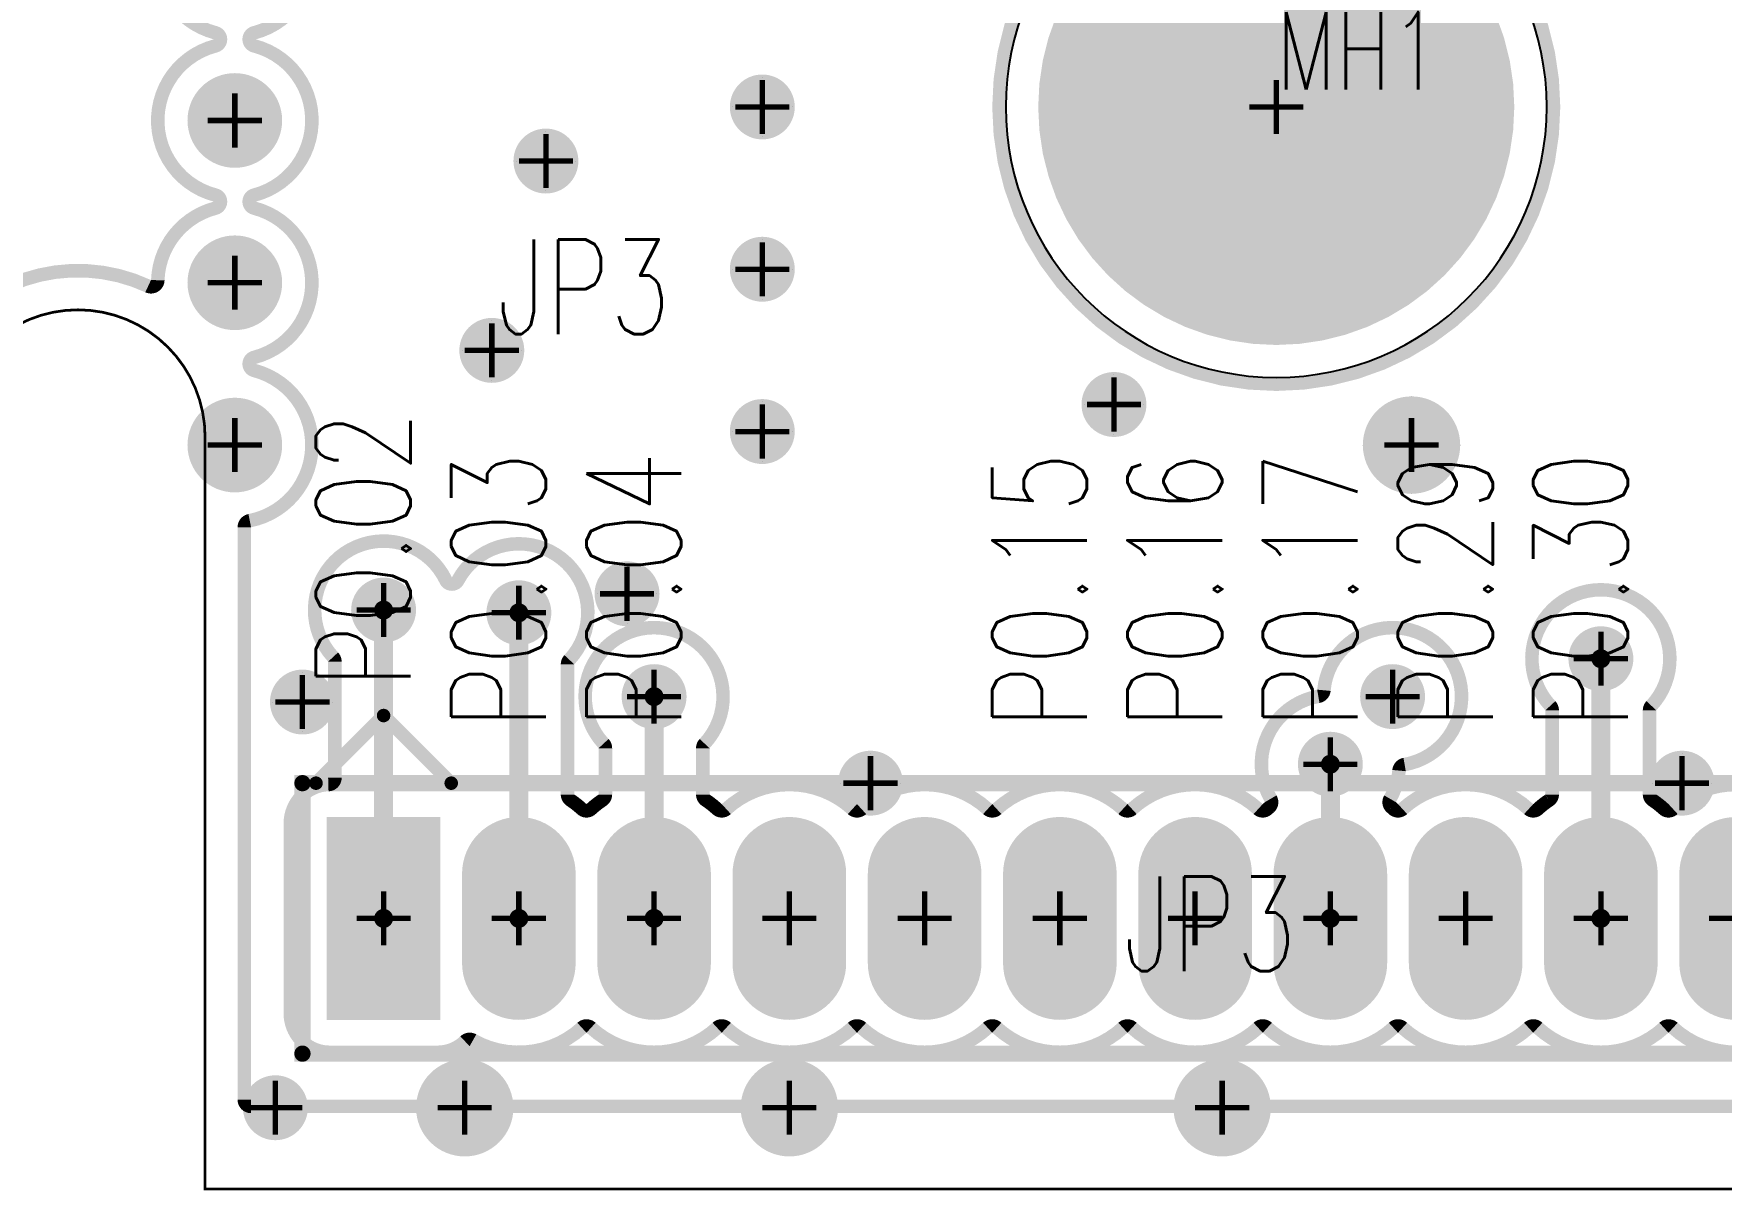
# Model space of a CAD drawing. Extents: x -0.08 to 4.16, y -0.29 to 1.7.
# Drawn here: x 2.741 to 3.364, y -0.001 to 0.427 of the extents above; entities that cross this region are included whole.
import ezdxf
from ezdxf.enums import TextEntityAlignment as Align

# ---------------------------------------------------------------- set-up
doc = ezdxf.new("R2010")
doc.units = 0
doc.header["$MEASUREMENT"] = 0
for name, pattern in [('KEEPOUT_00011110$0', [2, 1, 1]), ('SIG_11', [2, 1, 1]), ('SIG_56', [2, 1, 1]), ('SIG_57', [2, 1, 1]), ('SIG_58', [2, 1, 1]), ('SIG_67', [2, 1, 1]), ('SIG_68', [2, 1, 1])]:
    doc.linetypes.add(name, pattern=pattern)
doc.layers.get('0').update_dxf_attribs({"linetype": 'CONTINUOUS'})
for name, color, linetype in [('BOARD_OUTLINE_00', 130, 'CONTINUOUS'), ('DRIL_NPLTE_THRU_01', 34, 'CONTINUOUS'), ('DRIL_NPLTE_THRU_02', 136, 'CONTINUOUS'), ('DRIL_NPLTE_THRU_03', 136, 'CONTINUOUS'), ('DRIL_NPLTE_THRU_04', 146, 'CONTINUOUS'), ('DRIL_NPLTE_THRU_05', 106, 'CONTINUOUS'), ('DRIL_NPLTE_THRU_06', 253, 'CONTINUOUS'), ('DRIL_PLTE_THRU_01', 34, 'CONTINUOUS'), ('DRIL_PLTE_THRU_02', 136, 'CONTINUOUS'), ('DRIL_PLTE_THRU_03', 136, 'CONTINUOUS'), ('DRIL_PLTE_THRU_04', 146, 'CONTINUOUS'), ('DRIL_PLTE_THRU_05', 106, 'CONTINUOUS'), ('DRIL_PLTE_THRU_06', 253, 'CONTINUOUS'), ('DRIL_SYMBOL', 130, 'CONTINUOUS'), ('KEEPOUT_00', 1, 'CONTINUOUS'), ('PADS_BOT', 255, 'CONTINUOUS'), ('PADS_INNER', 43, 'CONTINUOUS'), ('PADS_TOP', 43, 'CONTINUOUS'), ('PADS_XR_121', 2, 'CONTINUOUS'), ('PADS_XR_122', 2, 'CONTINUOUS'), ('PADS_XR_123', 2, 'CONTINUOUS'), ('PADS_XR_128', 2, 'CONTINUOUS'), ('PART_NAME_126', 16, 'CONTINUOUS'), ('PART_NAME_127', 1, 'CONTINUOUS'), ('PART_TOP_2DLINE_126', 16, 'CONTINUOUS'), ('PART_TOP_2DLINE_127', 1, 'CONTINUOUS'), ('POUR_OUTLINE_01', 34, 'CONTINUOUS'), ('POUR_VIATHERM_01', 34, 'CONTINUOUS'), ('POUR_VOID_01', 34, 'CONTINUOUS'), ('TEXT_126', 231, 'CONTINUOUS'), ('TRACE_01', 34, 'CONTINUOUS'), ('VIAPTS', 2, 'CONTINUOUS')]:
    doc.layers.add(name, color=color, linetype=linetype)
doc.styles.add('W0$005', font='simplex', dxfattribs={"width": 0.75})

# ---------------------------------------------------------------- blocks, each defined once
blk = doc.blocks.new('BOARD_89')
at = {"layer": 'BOARD_OUTLINE_00', "const_width": 0.001}
blk.add_lwpolyline([(0, 0), (2.71, 0), (2.71, 0.278, -1), (2.804, 0.278), (2.804, 0), (4.155, 0), (4.155, 1.7), (2.804, 1.7), (2.804, 1.41629, -0.917938), (2.71068, 1.40832, -0.060287), (2.71, 1.422), (2.71, 1.7), (0, 1.7)], format="xyb", close=True, dxfattribs=at)
blk = doc.blocks.new('POUR_OUTLINE_2008')
at = {"layer": 'POUR_OUTLINE_01', "const_width": 0.005}
blk.add_lwpolyline([(16.7485, 5.773, -0.548444), (16.83596, 5.82875, 0.537808), (16.83952, 5.83094, -0.332284), (16.86082, 5.85758, 0.772971), (16.86082, 5.86242, -0.772971), (16.86082, 5.91758, 0.772971), (16.86082, 5.92242, -0.772971), (16.86082, 5.97758, 0.772971), (16.86082, 5.98242, -0.284201), (16.84012, 6.0041, 0.485964), (16.83659, 6.00584, -0.49778), (16.74939, 6.05086, -0.058234)], format="xyb", dxfattribs=at)
blk = doc.blocks.new('POUR_VOID_1999')
at = {"layer": 'POUR_VOID_01', "const_width": 0.005}
blk.add_lwpolyline([(17.1505, 5.895, 1), (17.3555, 5.895, 1)], format="xyb", close=True, dxfattribs=at)
blk = doc.blocks.new('POUR_VOID_1997')
at = {"layer": 'POUR_VOID_01', "const_width": 0.005}
blk.add_lwpolyline([(17.44631, 5.55457, -0.388943), (17.39969, 5.55457, 0.388942), (17.39631, 5.55457, -0.388943), (17.34969, 5.55457, 0.388942), (17.34631, 5.55457, -0.388943), (17.29969, 5.55457, 0.388942), (17.29631, 5.55457, -0.388943), (17.24969, 5.55457, 0.388942), (17.24631, 5.55457, -0.388943), (17.19969, 5.55457, 0.388942), (17.19631, 5.55457, -0.388943), (17.14969, 5.55457, 0.388942), (17.14631, 5.55457, -0.388943), (17.09969, 5.55457, 0.388942), (17.09631, 5.55457, -0.388943), (17.04969, 5.55457, 0.388942), (17.04631, 5.55457, -0.388943), (16.99969, 5.55457, 0.388942), (16.99631, 5.55457, -0.324649), (16.95604, 5.54995, 0.332005), (16.95308, 5.54957, -0.194507), (16.943, 5.5455), (16.903, 5.5455, -0.414214), (16.8885, 5.56), (16.8885, 5.63, -0.405621), (16.90257, 5.64449, 0.405619), (16.905, 5.64699), (16.905, 5.68993, 0.189554), (16.90433, 5.69163, -1.164), (16.946, 5.72002, 0.615881), (16.95046, 5.71993, -1.140724), (16.99167, 5.69063, 0.189554), (16.991, 5.68893), (16.991, 5.6408, 0.250971), (16.99212, 5.63872, -0.038681), (16.99631, 5.63543, 0.388942), (16.99969, 5.63543, -0.038681), (17.00388, 5.63872, 0.250971), (17.005, 5.6408), (17.005, 5.65793, 0.189554), (17.00433, 5.65963, -2.296198), (17.04167, 5.65963, 0.189554), (17.041, 5.65793), (17.041, 5.6408, 0.250971), (17.04212, 5.63872, -0.038681), (17.04631, 5.63543, 0.388942), (17.04969, 5.63543, -0.388943), (17.09631, 5.63543, 0.388942), (17.09969, 5.63543, -0.388943), (17.14631, 5.63543, 0.388942), (17.14969, 5.63543, -0.388943), (17.19631, 5.63543, 0.388942), (17.19969, 5.63543, -0.388943), (17.24631, 5.63543, 0.388942), (17.24969, 5.63543, -0.006984), (17.25041, 5.63607, 0.359916), (17.25093, 5.63922, -0.520806), (17.26855, 5.67711, 0.337947), (17.27061, 5.67934, -2.020903), (17.30045, 5.65189, 0.337947), (17.29839, 5.64966, -0.108701), (17.29507, 5.63922, 0.359916), (17.29559, 5.63607, -0.006984), (17.29631, 5.63543, 0.388942), (17.29969, 5.63543, -0.388943), (17.34631, 5.63543, 0.388942), (17.34969, 5.63543, -0.038681), (17.35388, 5.63872, 0.250971), (17.355, 5.6408), (17.355, 5.67193, 0.189554), (17.35433, 5.67363, -2.296198), (17.39167, 5.67363, 0.189554), (17.391, 5.67193), (17.391, 5.6408, 0.250971), (17.39212, 5.63872, -0.038681), (17.39631, 5.63543, 0.388942), (17.39969, 5.63543, -0.388943), (17.44631, 5.63543, 0.388942)], format="xyb", dxfattribs=at)
blk = doc.blocks.new('POUR_OUTLINE_1995')
at = {"layer": 'POUR_OUTLINE_01', "const_width": 0.005}
blk.add_lwpolyline([(16.8715, 6.58959), (16.8715, 6.10041, 0.358248), (16.87352, 6.09796, -0.797188), (16.87518, 6.04242, 0.772971), (16.87518, 6.03758, -0.772971), (16.87518, 5.98242, 0.772971), (16.87518, 5.97758, -0.772971), (16.87518, 5.92242, 0.772971), (16.87518, 5.91758, -0.772971), (16.87518, 5.86242, 0.772971), (16.87518, 5.85758, -0.772971), (16.87518, 5.80242, 0.772971), (16.87518, 5.79758, -0.797188), (16.87352, 5.74204, 0.358248), (16.8715, 5.73959), (16.8715, 5.528, 0.414214), (16.874, 5.5255), (17.831, 5.5255, 0.414214)], format="xyb", dxfattribs=at)
for name in ['POUR_VOID_1999', 'POUR_VOID_1997']:
    blk.add_blockref(name, (0, 0))
blk = doc.blocks.new('POUR_VIATHERM_2056')
at = {"layer": 'POUR_VIATHERM_01'}
for points in [[(16.983, 5.886), (16.983, 5.886)], [(16.972, 5.875), (16.972, 5.875)], [(16.994, 5.875), (16.994, 5.875)], [(16.983, 5.864), (16.983, 5.864)]]:
    blk.add_lwpolyline(points, dxfattribs=at)
blk = doc.blocks.new('POUR_VIATHERM_2059')
at = {"layer": 'POUR_VIATHERM_01'}
for points in [[(16.963, 5.816), (16.963, 5.816)], [(16.952, 5.805), (16.952, 5.805)], [(16.974, 5.805), (16.974, 5.805)], [(16.963, 5.794), (16.963, 5.794)]]:
    blk.add_lwpolyline(points, dxfattribs=at)
blk = doc.blocks.new('POUR_VIATHERM_2192')
at = {"layer": 'POUR_VIATHERM_01'}
for points in [[(17.403, 5.656), (17.403, 5.656)], [(17.392, 5.645), (17.392, 5.645)], [(17.414, 5.645), (17.414, 5.645)]]:
    blk.add_lwpolyline(points, dxfattribs=at)
blk = doc.blocks.new('POUR_VIATHERM_2281')
at = {"layer": 'POUR_VIATHERM_01'}
for points in [[(17.063, 5.906), (17.063, 5.906)], [(17.052, 5.895), (17.052, 5.895)], [(17.074, 5.895), (17.074, 5.895)], [(17.063, 5.884), (17.063, 5.884)]]:
    blk.add_lwpolyline(points, dxfattribs=at)
blk = doc.blocks.new('POUR_VIATHERM_2282')
at = {"layer": 'POUR_VIATHERM_01'}
for points in [[(17.063, 5.846), (17.063, 5.846)], [(17.052, 5.835), (17.052, 5.835)], [(17.074, 5.835), (17.074, 5.835)], [(17.063, 5.824), (17.063, 5.824)]]:
    blk.add_lwpolyline(points, dxfattribs=at)
blk = doc.blocks.new('POUR_VIATHERM_2283')
at = {"layer": 'POUR_VIATHERM_01'}
for points in [[(17.063, 5.786), (17.063, 5.786)], [(17.052, 5.775), (17.052, 5.775)], [(17.074, 5.775), (17.074, 5.775)], [(17.063, 5.764), (17.063, 5.764)]]:
    blk.add_lwpolyline(points, dxfattribs=at)
blk = doc.blocks.new('POUR_VIATHERM_2290')
at = {"layer": 'POUR_VIATHERM_01'}
for points in [[(17.013, 5.726), (17.013, 5.726)], [(17.002, 5.715), (17.002, 5.715)], [(17.024, 5.715), (17.024, 5.715)], [(17.013, 5.704), (17.013, 5.704)]]:
    blk.add_lwpolyline(points, dxfattribs=at)
blk = doc.blocks.new('POUR_VIATHERM_2291')
at = {"layer": 'POUR_VIATHERM_01'}
for points in [[(17.193, 5.796), (17.193, 5.796)], [(17.182, 5.785), (17.182, 5.785)], [(17.204, 5.785), (17.204, 5.785)], [(17.193, 5.774), (17.193, 5.774)]]:
    blk.add_lwpolyline(points, dxfattribs=at)
blk = doc.blocks.new('POUR_VIATHERM_2292')
at = {"layer": 'POUR_VIATHERM_01'}
for points in [[(17.303, 5.788), (17.303, 5.788)], [(17.285, 5.77), (17.285, 5.77)], [(17.321, 5.77), (17.321, 5.77)], [(17.303, 5.752), (17.303, 5.752)]]:
    blk.add_lwpolyline(points, dxfattribs=at)
blk = doc.blocks.new('POUR_VIATHERM_2293')
at = {"layer": 'POUR_VIATHERM_01'}
for points in [[(16.893, 5.686), (16.893, 5.686)], [(16.882, 5.675), (16.882, 5.675)], [(16.904, 5.675), (16.904, 5.675)], [(16.893, 5.664), (16.893, 5.664)]]:
    blk.add_lwpolyline(points, dxfattribs=at)
blk = doc.blocks.new('POUR_VIATHERM_2294')
at = {"layer": 'POUR_VIATHERM_01'}
for points in [[(17.103, 5.656), (17.103, 5.656)], [(17.092, 5.645), (17.092, 5.645)], [(17.114, 5.645), (17.114, 5.645)]]:
    blk.add_lwpolyline(points, dxfattribs=at)
blk = doc.blocks.new('POUR_HEADER_1')
for name in ['POUR_OUTLINE_2008', 'POUR_OUTLINE_1995', 'POUR_VIATHERM_2281', 'POUR_VIATHERM_2056', 'POUR_VIATHERM_2282', 'POUR_VIATHERM_2059', 'POUR_VIATHERM_2291', 'POUR_VIATHERM_2283', 'POUR_VIATHERM_2292', 'POUR_VIATHERM_2290', 'POUR_VIATHERM_2293', 'POUR_VIATHERM_2294', 'POUR_VIATHERM_2192']:
    blk.add_blockref(name, (-17.378, -6.845))
blk = doc.blocks.new('SMOOTH_0$006')
at = {"const_width": 0.003}
blk.add_lwpolyline([(-0.0015, 0, 1), (0.0015, 0, 1)], format="xyb", close=True, dxfattribs=at)
blk = doc.blocks.new('SMOOTH_0$005')
at = {"const_width": 0.0025}
blk.add_lwpolyline([(-0.00125, 0, 1), (0.00125, 0, 1)], format="xyb", close=True, dxfattribs=at)
blk = doc.blocks.new('PART_BODY_TOP_70')
at = {"layer": 'PART_TOP_2DLINE_126', "const_width": 0.005}
blk.add_lwpolyline([(-0.025, 0.05), (0, 0.075), (0.025, 0.05)], dxfattribs=at)
at = {"layer": 'PART_TOP_2DLINE_126', "const_width": 0.006}
blk.add_lwpolyline([(0.725, 0.05), (-0.03, 0.05), (-0.03, -0.05), (0.725, -0.05)], close=True, dxfattribs=at)
at = {"layer": 'PART_TOP_2DLINE_127', "const_width": 0.005}
blk.add_lwpolyline([(-0.025, 0.05), (0, 0.075), (0.025, 0.05)], dxfattribs=at)
at = {"layer": 'PART_TOP_2DLINE_127', "const_width": 0.006}
blk.add_lwpolyline([(0.725, 0.05), (-0.03, 0.05), (-0.03, -0.05), (0.725, -0.05)], close=True, dxfattribs=at)
at = {"layer": 'PART_TOP_2DLINE_126'}
for name, p in [('SMOOTH_0$005', (0, 0.075)), ('SMOOTH_0$006', (-0.03, 0.05)), ('SMOOTH_0$005', (-0.025, 0.05)), ('SMOOTH_0$005', (0.025, 0.05)), ('SMOOTH_0$006', (-0.03, -0.05))]:
    blk.add_blockref(name, p, dxfattribs=at)
at = {"layer": 'PART_TOP_2DLINE_127'}
for name, p in [('SMOOTH_0$005', (0, 0.075)), ('SMOOTH_0$006', (-0.03, 0.05)), ('SMOOTH_0$005', (-0.025, 0.05)), ('SMOOTH_0$005', (0.025, 0.05)), ('SMOOTH_0$006', (-0.03, -0.05))]:
    blk.add_blockref(name, p, dxfattribs=at)
blk = doc.blocks.new('DRIL_SYMBOL_0$026')
at = {"layer": 'DRIL_SYMBOL', "const_width": 0.002}
for points in [[(0, -0.01), (0, 0.01)], [(-0.01, 0), (0.01, 0)]]:
    blk.add_lwpolyline(points, dxfattribs=at)
blk = doc.blocks.new('DRIL_HOLE_0$026')
at = {"const_width": 0.013}
blk.add_lwpolyline([(-0.0065, 0, 1), (0.0065, 0, 1)], format="xyb", close=True, dxfattribs=at)
blk.add_blockref('DRIL_SYMBOL_0$026', (0, 0))
blk = doc.blocks.new('PAD_29')
at = {"const_width": 0.02}
blk.add_lwpolyline([(-0.015, -0.01), (0.015, -0.01, 1), (0.015, 0.01), (-0.015, 0.01, 1)], format="xyb", close=True, dxfattribs=at)
blk = doc.blocks.new('PAD_30')
at = {"const_width": 0.04}
blk.add_lwpolyline([(-0.035, 0), (0.035, 0)], dxfattribs=at)
blk = doc.blocks.new('PAD_31')
at = {"const_width": 0.042}
blk.add_lwpolyline([(-0.0375, 0), (0.0375, 0)], dxfattribs=at)
blk = doc.blocks.new('STK_TOP_193')
at = {"layer": 'DRIL_PLTE_THRU_01'}
blk.add_blockref('DRIL_HOLE_0$026', (0, 0), dxfattribs=at)
at = {"layer": 'DRIL_PLTE_THRU_02'}
blk.add_blockref('DRIL_HOLE_0$026', (0, 0), dxfattribs=at)
at = {"layer": 'DRIL_PLTE_THRU_03'}
blk.add_blockref('DRIL_HOLE_0$026', (0, 0), dxfattribs=at)
at = {"layer": 'DRIL_PLTE_THRU_04'}
blk.add_blockref('DRIL_HOLE_0$026', (0, 0), dxfattribs=at)
at = {"layer": 'DRIL_PLTE_THRU_05'}
blk.add_blockref('DRIL_HOLE_0$026', (0, 0), dxfattribs=at)
at = {"layer": 'DRIL_PLTE_THRU_06'}
blk.add_blockref('DRIL_HOLE_0$026', (0, 0), dxfattribs=at)
at = {"layer": 'PADS_BOT', "rotation": 90}
blk.add_blockref('PAD_30', (0, 0), dxfattribs=at)
at = {"layer": 'PADS_INNER', "rotation": 90}
blk.add_blockref('PAD_29', (0, 0), dxfattribs=at)
at = {"layer": 'PADS_TOP', "rotation": 90}
blk.add_blockref('PAD_30', (0, 0), dxfattribs=at)
at = {"layer": 'PADS_XR_121', "rotation": 90}
blk.add_blockref('PAD_31', (0, 0), dxfattribs=at)
at = {"layer": 'PADS_XR_128', "rotation": 90}
blk.add_blockref('PAD_31', (0, 0), dxfattribs=at)
blk = doc.blocks.new('PAD_32')
at = {"const_width": 0.021}
blk.add_lwpolyline([(-0.0165, -0.0105), (0.0165, -0.0105, 1), (0.0165, 0.0105), (-0.0165, 0.0105, 1)], format="xyb", close=True, dxfattribs=at)
blk = doc.blocks.new('STK_TOP_192')
at = {"layer": 'DRIL_PLTE_THRU_01'}
blk.add_blockref('DRIL_HOLE_0$026', (0, 0), dxfattribs=at)
at = {"layer": 'DRIL_PLTE_THRU_02'}
blk.add_blockref('DRIL_HOLE_0$026', (0, 0), dxfattribs=at)
at = {"layer": 'DRIL_PLTE_THRU_03'}
blk.add_blockref('DRIL_HOLE_0$026', (0, 0), dxfattribs=at)
at = {"layer": 'DRIL_PLTE_THRU_04'}
blk.add_blockref('DRIL_HOLE_0$026', (0, 0), dxfattribs=at)
at = {"layer": 'DRIL_PLTE_THRU_05'}
blk.add_blockref('DRIL_HOLE_0$026', (0, 0), dxfattribs=at)
at = {"layer": 'DRIL_PLTE_THRU_06'}
blk.add_blockref('DRIL_HOLE_0$026', (0, 0), dxfattribs=at)
at = {"layer": 'PADS_BOT', "rotation": 90}
blk.add_blockref('PAD_29', (0, 0), dxfattribs=at)
at = {"layer": 'PADS_INNER', "rotation": 90}
blk.add_blockref('PAD_29', (0, 0), dxfattribs=at)
at = {"layer": 'PADS_TOP', "rotation": 90}
blk.add_blockref('PAD_29', (0, 0), dxfattribs=at)
at = {"layer": 'PADS_XR_121', "rotation": 90}
blk.add_blockref('PAD_32', (0, 0), dxfattribs=at)
at = {"layer": 'PADS_XR_128', "rotation": 90}
blk.add_blockref('PAD_32', (0, 0), dxfattribs=at)
blk = doc.blocks.new('SYM_TOP_20')
for name, p in [('PART_BODY_TOP_70', (0, 0)), ('STK_TOP_193', (0, 0)), ('STK_TOP_192', (0.05, 0)), ('STK_TOP_192', (0.1, 0)), ('STK_TOP_192', (0.15, 0)), ('STK_TOP_192', (0.2, 0)), ('STK_TOP_192', (0.25, 0)), ('STK_TOP_192', (0.3, 0)), ('STK_TOP_192', (0.35, 0)), ('STK_TOP_192', (0.4, 0)), ('STK_TOP_192', (0.45, 0)), ('STK_TOP_192', (0.5, 0))]:
    blk.add_blockref(name, p)
blk = doc.blocks.new('PART_TOP_43')
blk.add_blockref('SYM_TOP_20', (0, 0))
at = {"layer": 'PART_NAME_126', "style": 'W0$005', "width": 0.75}
blk.add_text('JP3', height=0.035, dxfattribs=at).set_placement((0.042, 0.216))
at = {"layer": 'PART_NAME_127', "style": 'W0$005', "width": 0.75}
blk.add_text('JP3', height=0.035, dxfattribs=at).set_placement((0.3055, -0.002), align=Align.MIDDLE_CENTER)
blk = doc.blocks.new('PART_BODY_TOP_86')
at = {"layer": 'KEEPOUT_00', "linetype": 'KEEPOUT_00011110$0'}
blk.add_lwpolyline([(-0.1, 0, 1), (0.1, 0, 1)], format="xyb", close=True, dxfattribs=at)
blk = doc.blocks.new('DRIL_SYMBOL_0$12')
at = {"layer": 'DRIL_SYMBOL', "const_width": 0.002}
for points in [[(0, -0.01), (0, 0.01)], [(-0.01, 0), (0.01, 0)]]:
    blk.add_lwpolyline(points, dxfattribs=at)
blk = doc.blocks.new('DRIL_HOLE_0$12')
at = {"const_width": 0.06}
blk.add_lwpolyline([(-0.03, 0, 1), (0.03, 0, 1)], format="xyb", close=True, dxfattribs=at)
blk.add_blockref('DRIL_SYMBOL_0$12', (0, 0))
blk = doc.blocks.new('PAD_59')
at = {"const_width": 0.025}
blk.add_lwpolyline([(0, -0.0125, 1), (0, 0.0125, 1)], format="xyb", close=True, dxfattribs=at)
blk = doc.blocks.new('PAD_60')
at = {"const_width": 0.075}
blk.add_lwpolyline([(0, -0.0375, 1), (0, 0.0375, 1)], format="xyb", close=True, dxfattribs=at)
blk = doc.blocks.new('PAD_5')
blk.add_lwpolyline([(0, 0, 1), (0, 0, 1)], format="xyb", close=True)
blk = doc.blocks.new('PAD_61')
at = {"const_width": 0.088}
blk.add_lwpolyline([(0, -0.044, 1), (0, 0.044, 1)], format="xyb", close=True, dxfattribs=at)
blk = doc.blocks.new('STK_TOP_224')
at = {"layer": 'DRIL_NPLTE_THRU_01'}
blk.add_blockref('DRIL_HOLE_0$12', (0, 0), dxfattribs=at)
at = {"layer": 'DRIL_NPLTE_THRU_02'}
blk.add_blockref('DRIL_HOLE_0$12', (0, 0), dxfattribs=at)
at = {"layer": 'DRIL_NPLTE_THRU_03'}
blk.add_blockref('DRIL_HOLE_0$12', (0, 0), dxfattribs=at)
at = {"layer": 'DRIL_NPLTE_THRU_04'}
blk.add_blockref('DRIL_HOLE_0$12', (0, 0), dxfattribs=at)
at = {"layer": 'DRIL_NPLTE_THRU_05'}
blk.add_blockref('DRIL_HOLE_0$12', (0, 0), dxfattribs=at)
at = {"layer": 'DRIL_NPLTE_THRU_06'}
blk.add_blockref('DRIL_HOLE_0$12', (0, 0), dxfattribs=at)
at = {"layer": 'PADS_BOT'}
blk.add_blockref('PAD_59', (0, 0), dxfattribs=at)
at = {"layer": 'PADS_INNER'}
blk.add_blockref('PAD_59', (0, 0), dxfattribs=at)
at = {"layer": 'PADS_TOP'}
blk.add_blockref('PAD_59', (0, 0), dxfattribs=at)
at = {"layer": 'PADS_XR_121'}
blk.add_blockref('PAD_60', (0, 0), dxfattribs=at)
at = {"layer": 'PADS_XR_122'}
blk.add_blockref('PAD_5', (0, 0), dxfattribs=at)
at = {"layer": 'PADS_XR_123'}
blk.add_blockref('PAD_5', (0, 0), dxfattribs=at)
at = {"layer": 'PADS_XR_128'}
blk.add_blockref('PAD_61', (0, 0), dxfattribs=at)
blk = doc.blocks.new('SYM_TOP_36')
for name in ['PART_BODY_TOP_86', 'STK_TOP_224']:
    blk.add_blockref(name, (0, 0))
blk = doc.blocks.new('PART_TOP_102')
blk.add_blockref('SYM_TOP_36', (0, 0))
at = {"layer": 'PART_NAME_126', "style": 'W0$005', "width": 0.75}
blk.add_text('MH1', height=0.02863, dxfattribs=at).set_placement((0, 0.00645))
blk = doc.blocks.new('DRIL_SYMBOL_0$028')
at = {"layer": 'DRIL_SYMBOL', "const_width": 0.002}
for points in [[(0, -0.01), (0, 0.01)], [(-0.01, 0), (0.01, 0)]]:
    blk.add_lwpolyline(points, dxfattribs=at)
blk = doc.blocks.new('DRIL_HOLE_0$028')
at = {"const_width": 0.014}
blk.add_lwpolyline([(-0.007, 0, 1), (0.007, 0, 1)], format="xyb", close=True, dxfattribs=at)
blk.add_blockref('DRIL_SYMBOL_0$028', (0, 0))
blk = doc.blocks.new('PAD_62')
at = {"const_width": 0.005}
blk.add_lwpolyline([(0, -0.0025, 1), (0, 0.0025, 1)], format="xyb", close=True, dxfattribs=at)
blk = doc.blocks.new('PAD_63')
at = {"const_width": 0.0175}
blk.add_lwpolyline([(0, -0.00875, 1), (0, 0.00875, 1)], format="xyb", close=True, dxfattribs=at)
blk = doc.blocks.new('STK_TOP_255')
at = {"layer": 'DRIL_NPLTE_THRU_01'}
blk.add_blockref('DRIL_HOLE_0$028', (0, 0), dxfattribs=at)
at = {"layer": 'DRIL_NPLTE_THRU_02'}
blk.add_blockref('DRIL_HOLE_0$028', (0, 0), dxfattribs=at)
at = {"layer": 'DRIL_NPLTE_THRU_03'}
blk.add_blockref('DRIL_HOLE_0$028', (0, 0), dxfattribs=at)
at = {"layer": 'DRIL_NPLTE_THRU_04'}
blk.add_blockref('DRIL_HOLE_0$028', (0, 0), dxfattribs=at)
at = {"layer": 'DRIL_NPLTE_THRU_05'}
blk.add_blockref('DRIL_HOLE_0$028', (0, 0), dxfattribs=at)
at = {"layer": 'DRIL_NPLTE_THRU_06'}
blk.add_blockref('DRIL_HOLE_0$028', (0, 0), dxfattribs=at)
at = {"layer": 'PADS_BOT'}
blk.add_blockref('PAD_62', (0, 0), dxfattribs=at)
at = {"layer": 'PADS_INNER'}
blk.add_blockref('PAD_5', (0, 0), dxfattribs=at)
at = {"layer": 'PADS_TOP'}
blk.add_blockref('PAD_62', (0, 0), dxfattribs=at)
at = {"layer": 'PADS_XR_121'}
blk.add_blockref('PAD_63', (0, 0), dxfattribs=at)
at = {"layer": 'PADS_XR_122'}
blk.add_blockref('PAD_5', (0, 0), dxfattribs=at)
at = {"layer": 'PADS_XR_123'}
blk.add_blockref('PAD_5', (0, 0), dxfattribs=at)
at = {"layer": 'PADS_XR_128'}
blk.add_blockref('PAD_63', (0, 0), dxfattribs=at)
blk = doc.blocks.new('SYM_TOP_37')
blk.add_blockref('STK_TOP_255', (0, 0))
blk = doc.blocks.new('PART_TOP_107')
blk.add_blockref('SYM_TOP_37', (0, 0))
blk = doc.blocks.new('PART_TOP_108')
blk.add_blockref('SYM_TOP_37', (0, 0))
blk = doc.blocks.new('PART_TOP_109')
blk.add_blockref('SYM_TOP_37', (0, 0))
blk = doc.blocks.new('SMOOTH_0$007')
at = {"const_width": 0.0035}
blk.add_lwpolyline([(-0.00175, 0, 1), (0.00175, 0, 1)], format="xyb", close=True, dxfattribs=at)
blk = doc.blocks.new('DRIL_SYMBOL_0$008')
at = {"layer": 'DRIL_SYMBOL', "const_width": 0.002}
for points in [[(0, -0.01), (0, 0.01)], [(-0.01, 0), (0.01, 0)]]:
    blk.add_lwpolyline(points, dxfattribs=at)
blk = doc.blocks.new('DRIL_HOLE_0$008')
at = {"const_width": 0.004}
blk.add_lwpolyline([(-0.002, 0, 1), (0.002, 0, 1)], format="xyb", close=True, dxfattribs=at)
blk.add_blockref('DRIL_SYMBOL_0$008', (0, 0))
blk = doc.blocks.new('PAD_79')
at = {"const_width": 0.012}
blk.add_lwpolyline([(0, -0.006, 1), (0, 0.006, 1)], format="xyb", close=True, dxfattribs=at)
blk = doc.blocks.new('PAD_80')
at = {"const_width": 0.011}
blk.add_lwpolyline([(0, -0.0055, 1), (0, 0.0055, 1)], format="xyb", close=True, dxfattribs=at)
blk = doc.blocks.new('STK_TOP_129')
at = {"layer": 'DRIL_PLTE_THRU_01'}
blk.add_blockref('DRIL_HOLE_0$008', (0, 0), dxfattribs=at)
at = {"layer": 'DRIL_PLTE_THRU_02'}
blk.add_blockref('DRIL_HOLE_0$008', (0, 0), dxfattribs=at)
at = {"layer": 'DRIL_PLTE_THRU_03'}
blk.add_blockref('DRIL_HOLE_0$008', (0, 0), dxfattribs=at)
at = {"layer": 'DRIL_PLTE_THRU_04'}
blk.add_blockref('DRIL_HOLE_0$008', (0, 0), dxfattribs=at)
at = {"layer": 'DRIL_PLTE_THRU_05'}
blk.add_blockref('DRIL_HOLE_0$008', (0, 0), dxfattribs=at)
at = {"layer": 'DRIL_PLTE_THRU_06'}
blk.add_blockref('DRIL_HOLE_0$008', (0, 0), dxfattribs=at)
at = {"layer": 'PADS_BOT'}
blk.add_blockref('PAD_79', (0, 0), dxfattribs=at)
at = {"layer": 'PADS_INNER'}
blk.add_blockref('PAD_79', (0, 0), dxfattribs=at)
at = {"layer": 'PADS_TOP'}
blk.add_blockref('PAD_80', (0, 0), dxfattribs=at)
blk = doc.blocks.new('SYM_TOP_11')
blk.add_blockref('STK_TOP_129', (0, 0))
blk = doc.blocks.new('DRIL_SYMBOL_0$018')
at = {"layer": 'DRIL_SYMBOL', "const_width": 0.002}
for points in [[(0, -0.01), (0, 0.01)], [(-0.01, 0), (0.01, 0)]]:
    blk.add_lwpolyline(points, dxfattribs=at)
blk = doc.blocks.new('DRIL_HOLE_0$018')
at = {"const_width": 0.009}
blk.add_lwpolyline([(-0.0045, 0, 1), (0.0045, 0, 1)], format="xyb", close=True, dxfattribs=at)
blk.add_blockref('DRIL_SYMBOL_0$018', (0, 0))
blk = doc.blocks.new('PAD_54')
at = {"const_width": 0.018}
blk.add_lwpolyline([(0, -0.009, 1), (0, 0.009, 1)], format="xyb", close=True, dxfattribs=at)
blk = doc.blocks.new('STK_TOP_10')
at = {"layer": 'DRIL_PLTE_THRU_01'}
blk.add_blockref('DRIL_HOLE_0$018', (0, 0), dxfattribs=at)
at = {"layer": 'DRIL_PLTE_THRU_02'}
blk.add_blockref('DRIL_HOLE_0$018', (0, 0), dxfattribs=at)
at = {"layer": 'DRIL_PLTE_THRU_03'}
blk.add_blockref('DRIL_HOLE_0$018', (0, 0), dxfattribs=at)
at = {"layer": 'DRIL_PLTE_THRU_04'}
blk.add_blockref('DRIL_HOLE_0$018', (0, 0), dxfattribs=at)
at = {"layer": 'DRIL_PLTE_THRU_05'}
blk.add_blockref('DRIL_HOLE_0$018', (0, 0), dxfattribs=at)
at = {"layer": 'DRIL_PLTE_THRU_06'}
blk.add_blockref('DRIL_HOLE_0$018', (0, 0), dxfattribs=at)
at = {"layer": 'PADS_BOT'}
blk.add_blockref('PAD_54', (0, 0), dxfattribs=at)
at = {"layer": 'PADS_INNER'}
blk.add_blockref('PAD_54', (0, 0), dxfattribs=at)
at = {"layer": 'PADS_TOP'}
blk.add_blockref('PAD_54', (0, 0), dxfattribs=at)
blk = doc.blocks.new('SYM_TOP_10')
blk.add_blockref('STK_TOP_10', (0, 0))

msp = doc.modelspace()

# ---------------------------------------------------------------- linework, layer by layer
at = {"layer": 'TRACE_01', "linetype": 'SIG_56', "const_width": 0.007}
msp.add_lwpolyline([(2.87, 0.1), (2.87, 0.214)], dxfattribs=at)
at = {"layer": 'TRACE_01', "linetype": 'SIG_57', "const_width": 0.007}
msp.add_lwpolyline([(2.92, 0.1), (2.92, 0.213)], dxfattribs=at)
at = {"layer": 'TRACE_01', "linetype": 'SIG_68', "const_width": 0.007}
msp.add_lwpolyline([(3.32, 0.1), (3.32, 0.196)], dxfattribs=at)
at = {"layer": 'TRACE_01', "linetype": 'SIG_58', "const_width": 0.007}
msp.add_lwpolyline([(2.97, 0.1), (2.97, 0.182)], dxfattribs=at)
at = {"layer": 'TRACE_01', "linetype": 'SIG_67', "const_width": 0.007}
msp.add_lwpolyline([(3.22, 0.1), (3.22, 0.157)], dxfattribs=at)

# ---------------------------------------------------------------- block references
for name, p in [('BOARD_89', (0, 0)), ('PART_TOP_102', (3.2, 0.4)), ('PART_TOP_109', (2.815, 0.395)), ('PART_TOP_107', (2.815, 0.335)), ('PART_TOP_43', (2.87, 0.1)), ('PART_TOP_108', (2.815, 0.275))]:
    msp.add_blockref(name, p)
at = {"linetype": 'SIG_11'}
msp.add_blockref('POUR_HEADER_1', (3.325, 1.35), dxfattribs=at)
at = {"layer": 'TRACE_01'}
for p in [(2.87, 0.214), (2.92, 0.213), (3.32, 0.196), (2.97, 0.182), (3.22, 0.157), (2.87, 0.1), (2.92, 0.1), (2.97, 0.1), (3.22, 0.1), (3.32, 0.1)]:
    msp.add_blockref('SMOOTH_0$007', p, dxfattribs=at)
at = {"layer": 'VIAPTS', "linetype": 'SIG_11'}
for name, p in [('SYM_TOP_11', (3.01, 0.4)), ('SYM_TOP_11', (2.93, 0.38)), ('SYM_TOP_11', (3.01, 0.34)), ('SYM_TOP_11', (2.91, 0.31)), ('SYM_TOP_11', (3.14, 0.29)), ('SYM_TOP_11', (3.01, 0.28)), ('SYM_TOP_10', (3.25, 0.275)), ('SYM_TOP_11', (2.96, 0.22)), ('SYM_TOP_11', (2.84, 0.18)), ('SYM_TOP_11', (3.05, 0.15)), ('SYM_TOP_11', (3.35, 0.15)), ('SYM_TOP_10', (2.9, 0.03)), ('SYM_TOP_10', (3.02, 0.03)), ('SYM_TOP_10', (3.18, 0.03)), ('SYM_TOP_11', (2.83, 0.03))]:
    msp.add_blockref(name, p, dxfattribs=at)
at = {"layer": 'VIAPTS', "linetype": 'SIG_56'}
msp.add_blockref('SYM_TOP_11', (2.87, 0.214), dxfattribs=at)
at = {"layer": 'VIAPTS', "linetype": 'SIG_57'}
msp.add_blockref('SYM_TOP_11', (2.92, 0.213), dxfattribs=at)
at = {"layer": 'VIAPTS', "linetype": 'SIG_68'}
msp.add_blockref('SYM_TOP_11', (3.32, 0.196), dxfattribs=at)
at = {"layer": 'VIAPTS', "linetype": 'SIG_58'}
for p in [(2.97, 0.182), (3.243, 0.182)]:
    msp.add_blockref('SYM_TOP_11', p, dxfattribs=at)
at = {"layer": 'VIAPTS', "linetype": 'SIG_67'}
msp.add_blockref('SYM_TOP_11', (3.22, 0.157), dxfattribs=at)

# ---------------------------------------------------------------- texts
at = {"layer": 'TEXT_126', "style": 'W0$005', "width": 0.75}
for s, p in [('P0.02', (2.88, 0.185)), ('P0.03', (2.93, 0.17)), ('P0.04', (2.98, 0.17)), ('P0.15', (3.13, 0.17)), ('P0.16', (3.18, 0.17)), ('P0.17', (3.23, 0.17)), ('P0.30', (3.33, 0.17)), ('P0.29', (3.28, 0.17))]:
    msp.add_text(s, height=0.035, rotation=90, dxfattribs=at).set_placement(p)

doc.saveas('drawing.dxf')
